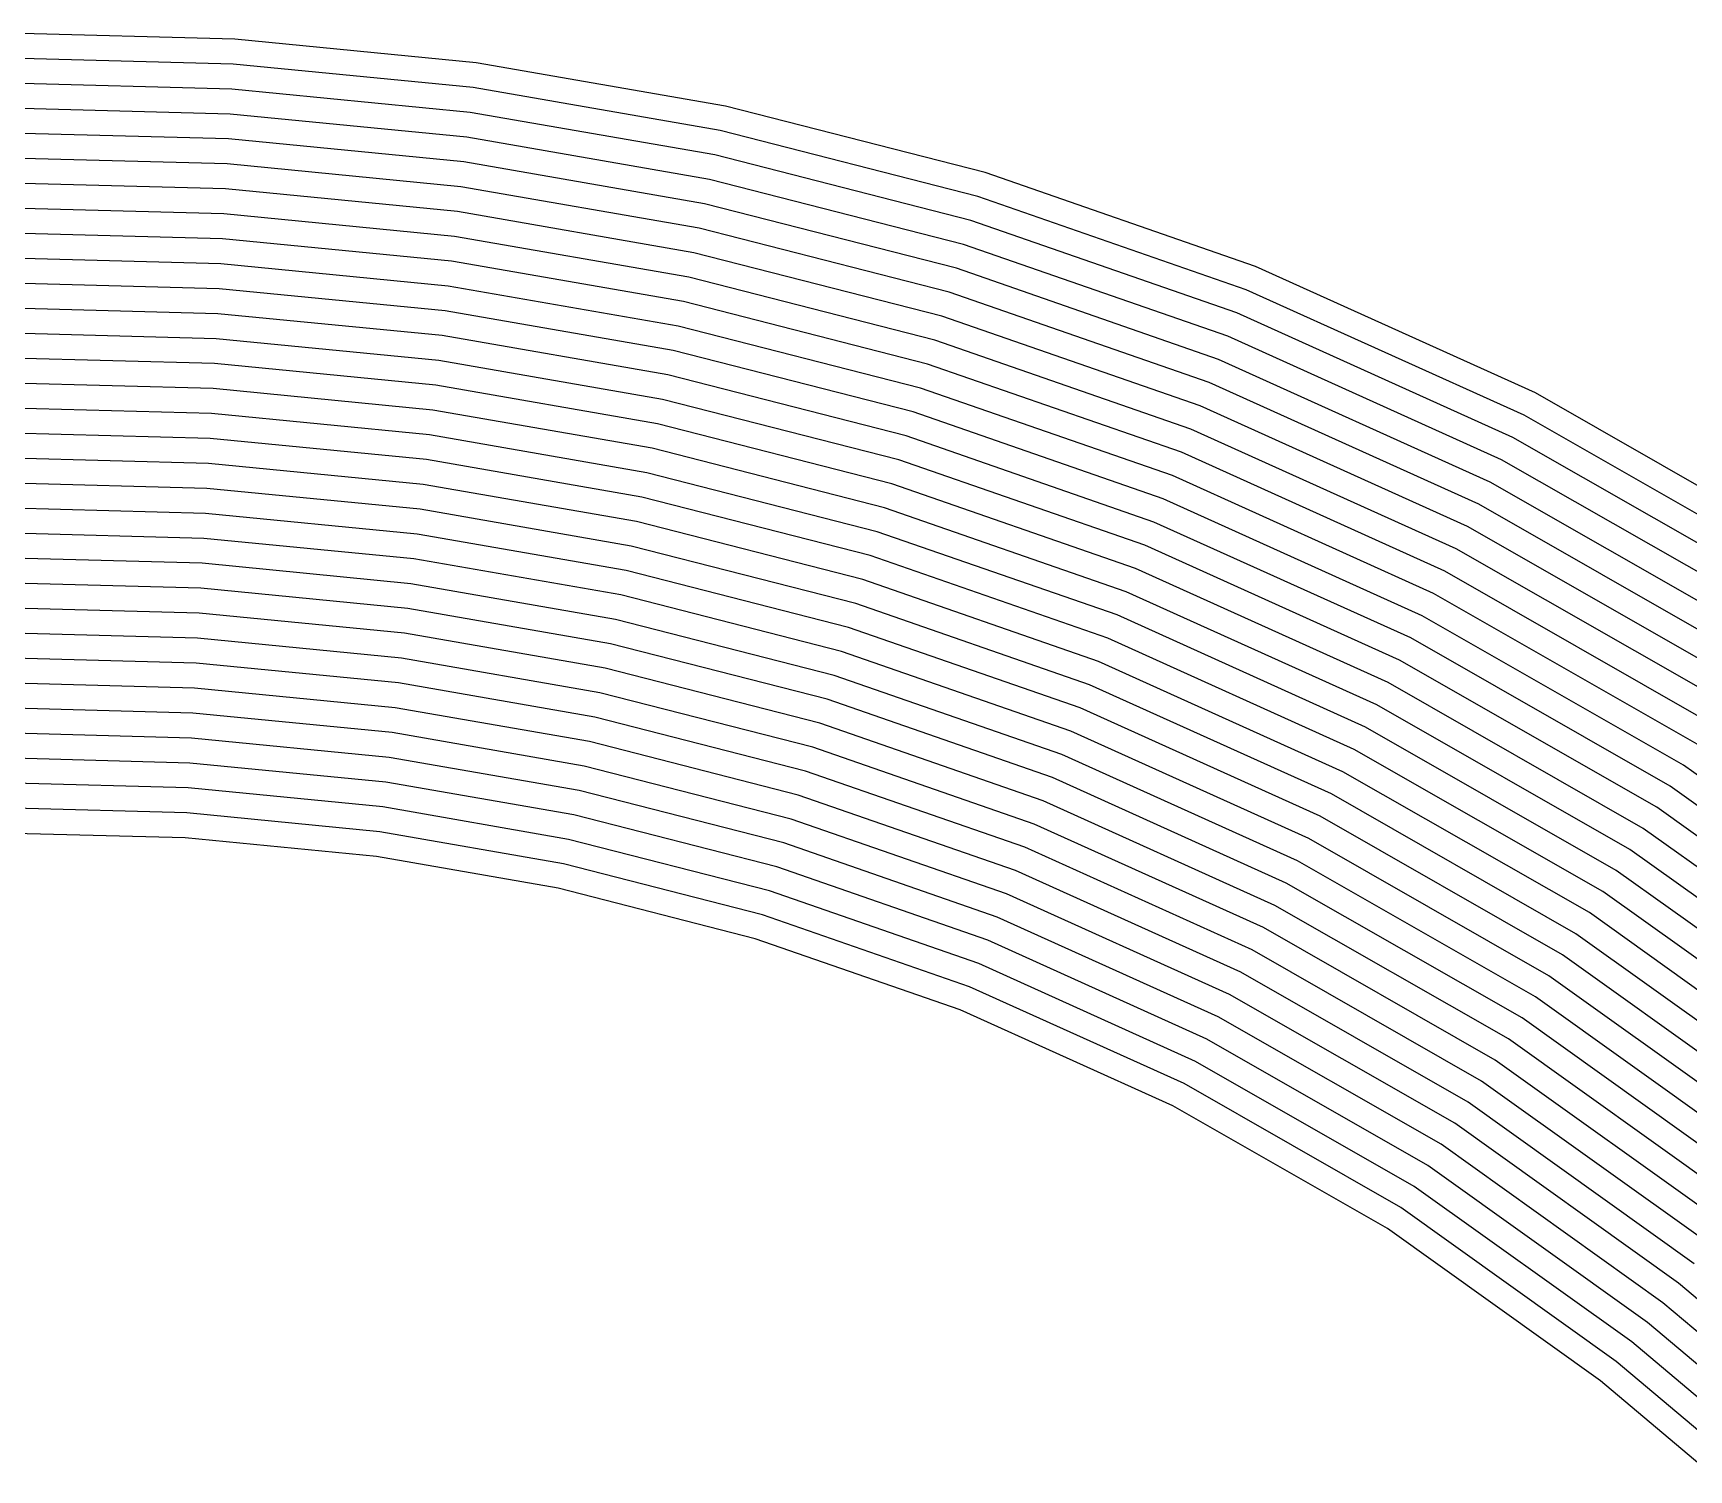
# Model space of a CAD drawing. Header units: metres. Extents: x -19 to 19, y -19.6 to 19.6.
# Drawn here: x -5.003 to -3.015, y -2.986 to -1.261 of the extents above; entities that cross this region are included whole.
import ezdxf

# ---------------------------------------------------------------- set-up
doc = ezdxf.new("R2010")
doc.units = ezdxf.units.M

msp = doc.modelspace()

# ---------------------------------------------------------------- linework, layer by layer
for p, q in [((-4.760635, -1.268728, 0.683866), (-5.031529, -1.261498, 0.683977)), ((-4.470707, -1.297037, 0.683469), (-4.760635, -1.268728, 0.683866)), ((-4.762496, -1.298685, 0.683367), (-5.031341, -1.29151, 0.683478)), ((-4.47445, -1.32681, 0.682968), (-4.762496, -1.298685, 0.683367)), ((-4.171797, -1.348986, 0.682739), (-4.470707, -1.297037, 0.683469)), ((-4.764356, -1.328642, 0.682868), (-5.031154, -1.321521, 0.68298)), ((-4.478193, -1.356583, 0.682468), (-4.764356, -1.328642, 0.682868)), ((-4.178067, -1.378325, 0.682237), (-4.47445, -1.32681, 0.682968)), ((-4.766217, -1.358599, 0.68237), (-5.030966, -1.351533, 0.682481)), ((-3.859991, -1.428825, 0.681588), (-4.171797, -1.348986, 0.682739)), ((-4.481936, -1.386356, 0.681967), (-4.766217, -1.358599, 0.68237)), ((-4.184338, -1.407664, 0.681735), (-4.478193, -1.356583, 0.682468)), ((-4.768077, -1.388556, 0.681871), (-5.030778, -1.381544, 0.681983)), ((-4.485679, -1.416129, 0.681466), (-4.768077, -1.388556, 0.681871)), ((-4.190608, -1.437003, 0.681233), (-4.481936, -1.386356, 0.681967)), ((-3.868615, -1.457561, 0.681082), (-4.178067, -1.378325, 0.682237)), ((-3.877238, -1.486297, 0.680577), (-4.184338, -1.407664, 0.681735)), ((-4.769937, -1.418512, 0.681372), (-5.03059, -1.411556, 0.681484)), ((-4.489422, -1.445902, 0.680966), (-4.769937, -1.418512, 0.681372)), ((-4.196879, -1.466342, 0.680731), (-4.485679, -1.416129, 0.681466)), ((-3.535525, -1.541521, 0.679899), (-3.859991, -1.428825, 0.681588)), ((-4.771798, -1.448469, 0.680873), (-5.030403, -1.441568, 0.680986)), ((-4.493164, -1.475675, 0.680465), (-4.771798, -1.448469, 0.680873)), ((-4.203149, -1.495681, 0.680229), (-4.489422, -1.445902, 0.680966)), ((-3.885862, -1.515034, 0.680071), (-4.190608, -1.437003, 0.681233)), ((-3.894485, -1.54377, 0.679566), (-4.196879, -1.466342, 0.680731)), ((-3.546596, -1.569407, 0.679392), (-3.868615, -1.457561, 0.681082)), ((-4.773658, -1.478426, 0.680375), (-5.030215, -1.471579, 0.680488)), ((-4.496907, -1.505448, 0.679964), (-4.773658, -1.478426, 0.680375)), ((-4.209419, -1.52502, 0.679727), (-4.493164, -1.475675, 0.680465)), ((-3.557668, -1.597292, 0.678886), (-3.877238, -1.486297, 0.680577)), ((-4.775518, -1.508383, 0.679876), (-5.030027, -1.501591, 0.679989)), ((-4.50065, -1.535221, 0.679464), (-4.775518, -1.508383, 0.679876)), ((-4.21569, -1.554359, 0.679225), (-4.496907, -1.505448, 0.679964)), ((-3.903109, -1.572506, 0.67906), (-4.203149, -1.495681, 0.680229)), ((-3.911732, -1.601243, 0.678555), (-4.209419, -1.52502, 0.679727)), ((-3.56874, -1.625178, 0.678379), (-3.885862, -1.515034, 0.680071)), ((-4.777379, -1.53834, 0.679377), (-5.029839, -1.531602, 0.679491)), ((-4.504393, -1.564994, 0.678963), (-4.777379, -1.53834, 0.679377)), ((-4.22196, -1.583698, 0.678723), (-4.50065, -1.535221, 0.679464)), ((-3.579812, -1.653064, 0.677873), (-3.894485, -1.54377, 0.679566)), ((-3.199208, -1.693258, 0.677493), (-3.535525, -1.541521, 0.679899)), ((-4.779239, -1.568297, 0.678879), (-5.029651, -1.561614, 0.678992)), ((-4.508136, -1.594767, 0.678463), (-4.779239, -1.568297, 0.678879)), ((-4.228231, -1.613037, 0.678221), (-4.504393, -1.564994, 0.678963)), ((-3.920355, -1.629979, 0.678049), (-4.21569, -1.554359, 0.679225)), ((-3.212813, -1.720001, 0.676981), (-3.546596, -1.569407, 0.679392)), ((-3.928979, -1.658715, 0.677544), (-4.22196, -1.583698, 0.678723)), ((-3.590883, -1.680949, 0.677366), (-3.903109, -1.572506, 0.67906)), ((-4.781099, -1.598254, 0.67838), (-5.029464, -1.591625, 0.678494)), ((-4.511879, -1.624539, 0.677962), (-4.781099, -1.598254, 0.67838)), ((-4.234501, -1.642376, 0.677719), (-4.508136, -1.594767, 0.678463)), ((-3.601955, -1.708835, 0.67686), (-3.911732, -1.601243, 0.678555)), ((-3.226418, -1.746743, 0.67647), (-3.557668, -1.597292, 0.678886)), ((-4.78296, -1.628211, 0.677881), (-5.029276, -1.621637, 0.677996)), ((-4.515622, -1.654312, 0.677461), (-4.78296, -1.628211, 0.677881)), ((-4.240771, -1.671715, 0.677217), (-4.511879, -1.624539, 0.677962)), ((-3.937602, -1.687451, 0.677038), (-4.228231, -1.613037, 0.678221)), ((-3.240024, -1.773485, 0.675958), (-3.56874, -1.625178, 0.678379)), ((-3.946226, -1.716188, 0.676533), (-4.234501, -1.642376, 0.677719)), ((-3.613027, -1.736721, 0.676354), (-3.920355, -1.629979, 0.678049)), ((-4.78482, -1.658167, 0.677382), (-5.029088, -1.651648, 0.677497)), ((-4.519365, -1.684085, 0.676961), (-4.78482, -1.658167, 0.677382)), ((-4.247042, -1.701054, 0.676715), (-4.515622, -1.654312, 0.677461)), ((-3.624099, -1.764606, 0.675847), (-3.928979, -1.658715, 0.677544)), ((-3.253629, -1.800227, 0.675447), (-3.579812, -1.653064, 0.677873)), ((-4.78668, -1.688124, 0.676884), (-5.0289, -1.68166, 0.676999)), ((-4.523107, -1.713858, 0.67646), (-4.78668, -1.688124, 0.676884)), ((-4.253312, -1.730393, 0.676213), (-4.519365, -1.684085, 0.676961)), ((-3.954849, -1.744924, 0.676027), (-4.240771, -1.671715, 0.677217)), ((-3.63517, -1.792492, 0.675341), (-3.937602, -1.687451, 0.677038)), ((-3.267235, -1.826969, 0.674935), (-3.590883, -1.680949, 0.677366)), ((-3.963473, -1.77366, 0.675522), (-4.247042, -1.701054, 0.676715)), ((-3.28084, -1.853711, 0.674424), (-3.601955, -1.708835, 0.67686)), ((-2.859787, -1.887293, 0.674195), (-3.199208, -1.693258, 0.677493)), ((-4.788541, -1.718081, 0.676385), (-5.028713, -1.711672, 0.6765)), ((-4.52685, -1.743631, 0.675959), (-4.788541, -1.718081, 0.676385)), ((-4.259582, -1.759732, 0.675711), (-4.523107, -1.713858, 0.67646)), ((-3.646242, -1.820378, 0.674834), (-3.946226, -1.716188, 0.676533)), ((-2.875953, -1.912571, 0.673683), (-3.212813, -1.720001, 0.676981)), ((-4.790401, -1.748038, 0.675886), (-5.028525, -1.741683, 0.676002)), ((-4.530593, -1.773404, 0.675459), (-4.790401, -1.748038, 0.675886)), ((-4.265853, -1.789071, 0.675209), (-4.52685, -1.743631, 0.675959)), ((-3.972096, -1.802397, 0.675016), (-4.253312, -1.730393, 0.676213)), ((-3.657314, -1.848263, 0.674328), (-3.954849, -1.744924, 0.676027)), ((-3.294446, -1.880454, 0.673912), (-3.613027, -1.736721, 0.676354)), ((-2.892119, -1.937849, 0.673172), (-3.226418, -1.746743, 0.67647)), ((-3.980719, -1.831133, 0.674511), (-4.259582, -1.759732, 0.675711)), ((-3.308051, -1.907196, 0.673401), (-3.624099, -1.764606, 0.675847)), ((-4.792262, -1.777995, 0.675388), (-5.028337, -1.771695, 0.675504)), ((-4.534336, -1.803177, 0.674958), (-4.792262, -1.777995, 0.675388)), ((-4.272123, -1.81841, 0.674707), (-4.530593, -1.773404, 0.675459)), ((-3.668386, -1.876149, 0.673821), (-3.963473, -1.77366, 0.675522)), ((-2.908284, -1.963127, 0.67266), (-3.240024, -1.773485, 0.675958)), ((-4.794122, -1.807952, 0.674889), (-5.028149, -1.801706, 0.675005)), ((-4.538079, -1.83295, 0.674457), (-4.794122, -1.807952, 0.674889)), ((-4.278394, -1.847749, 0.674205), (-4.534336, -1.803177, 0.674958)), ((-3.989343, -1.859869, 0.674005), (-4.265853, -1.789071, 0.675209)), ((-3.679457, -1.904035, 0.673315), (-3.972096, -1.802397, 0.675016)), ((-3.321657, -1.933938, 0.672889), (-3.63517, -1.792492, 0.675341)), ((-2.92445, -1.988405, 0.672148), (-3.253629, -1.800227, 0.675447)), ((-3.997966, -1.888605, 0.6735), (-4.272123, -1.81841, 0.674707)), ((-3.335262, -1.96068, 0.672378), (-3.646242, -1.820378, 0.674834)), ((-2.940616, -2.013683, 0.671637), (-3.267235, -1.826969, 0.674935)), ((-4.795982, -1.837909, 0.67439), (-5.027961, -1.831718, 0.674507)), ((-4.541822, -1.862723, 0.673957), (-4.795982, -1.837909, 0.67439)), ((-4.284664, -1.877088, 0.673703), (-4.538079, -1.83295, 0.674457)), ((-4.00659, -1.917342, 0.672994), (-4.278394, -1.847749, 0.674205)), ((-3.690529, -1.93192, 0.672808), (-3.980719, -1.831133, 0.674511)), ((-3.348868, -1.987422, 0.671866), (-3.657314, -1.848263, 0.674328)), ((-4.797843, -1.867866, 0.673891), (-5.027774, -1.861729, 0.674008)), ((-4.545565, -1.892496, 0.673456), (-4.797843, -1.867866, 0.673891)), ((-4.290934, -1.906427, 0.673201), (-4.541822, -1.862723, 0.673957)), ((-3.701601, -1.959806, 0.672302), (-3.989343, -1.859869, 0.674005)), ((-2.956782, -2.038961, 0.671125), (-3.28084, -1.853711, 0.674424)), ((-4.015213, -1.946078, 0.672489), (-4.284664, -1.877088, 0.673703)), ((-3.362473, -2.014164, 0.671355), (-3.668386, -1.876149, 0.673821)), ((-2.972948, -2.064239, 0.670613), (-3.294446, -1.880454, 0.673912)), ((-4.799703, -1.897822, 0.673393), (-5.027586, -1.891741, 0.67351)), ((-4.549308, -1.922269, 0.672955), (-4.799703, -1.897822, 0.673393)), ((-4.297205, -1.935766, 0.672699), (-4.545565, -1.892496, 0.673456)), ((-4.023837, -1.974814, 0.671983), (-4.290934, -1.906427, 0.673201)), ((-3.712673, -1.987692, 0.671795), (-3.997966, -1.888605, 0.6735)), ((-3.376079, -2.040907, 0.670843), (-3.679457, -1.904035, 0.673315)), ((-2.989113, -2.089517, 0.670101), (-3.308051, -1.907196, 0.673401)), ((-4.801563, -1.927779, 0.672894), (-5.027398, -1.921752, 0.673011)), ((-4.55305, -1.952042, 0.672455), (-4.801563, -1.927779, 0.672894)), ((-4.303475, -1.965105, 0.672197), (-4.549308, -1.922269, 0.672955)), ((-3.723744, -2.015577, 0.671289), (-4.00659, -1.917342, 0.672994)), ((-4.03246, -2.003551, 0.671478), (-4.297205, -1.935766, 0.672699)), ((-3.734816, -2.043463, 0.670782), (-4.015213, -1.946078, 0.672489)), ((-3.389684, -2.067649, 0.670332), (-3.690529, -1.93192, 0.672808)), ((-3.005279, -2.114795, 0.66959), (-3.321657, -1.933938, 0.672889)), ((-4.803424, -1.957736, 0.672395), (-5.02721, -1.951764, 0.672513)), ((-4.556793, -1.981815, 0.671954), (-4.803424, -1.957736, 0.672395)), ((-4.309746, -1.994444, 0.671695), (-4.55305, -1.952042, 0.672455)), ((-4.041083, -2.032287, 0.670972), (-4.303475, -1.965105, 0.672197)), ((-3.40329, -2.094391, 0.66982), (-3.701601, -1.959806, 0.672302)), ((-3.021445, -2.140073, 0.669078), (-3.335262, -1.96068, 0.672378)), ((-4.805284, -1.987693, 0.671897), (-5.027022, -1.981776, 0.672015)), ((-4.316016, -2.023783, 0.671193), (-4.556793, -1.981815, 0.671954)), ((-3.745888, -2.071349, 0.670276), (-4.023837, -1.974814, 0.671983)), ((-3.037611, -2.165351, 0.668566), (-3.348868, -1.987422, 0.671866)), ((-4.560536, -2.011588, 0.671453), (-4.805284, -1.987693, 0.671897)), ((-4.049707, -2.061023, 0.670467), (-4.309746, -1.994444, 0.671695)), ((-3.75696, -2.099234, 0.669769), (-4.03246, -2.003551, 0.671478)), ((-3.416895, -2.121133, 0.669309), (-3.712673, -1.987692, 0.671795)), ((-4.807144, -2.01765, 0.671398), (-5.026835, -2.011787, 0.671516)), ((-4.564279, -2.041361, 0.670953), (-4.807144, -2.01765, 0.671398)), ((-4.322286, -2.053122, 0.670691), (-4.560536, -2.011588, 0.671453)), ((-4.05833, -2.089759, 0.669961), (-4.316016, -2.023783, 0.671193)), ((-3.430501, -2.147875, 0.668797), (-3.723744, -2.015577, 0.671289)), ((-3.053777, -2.190629, 0.668055), (-3.362473, -2.014164, 0.671355)), ((-4.809005, -2.047607, 0.670899), (-5.026647, -2.041799, 0.671018)), ((-4.328557, -2.082461, 0.670189), (-4.564279, -2.041361, 0.670953)), ((-3.768031, -2.12712, 0.669263), (-4.041083, -2.032287, 0.670972)), ((-3.444106, -2.174618, 0.668285), (-3.734816, -2.043463, 0.670782)), ((-3.069942, -2.215907, 0.667543), (-3.376079, -2.040907, 0.670843)), ((-4.568022, -2.071134, 0.670452), (-4.809005, -2.047607, 0.670899)), ((-4.066954, -2.118496, 0.669456), (-4.322286, -2.053122, 0.670691)), ((-3.779103, -2.155006, 0.668757), (-4.049707, -2.061023, 0.670467)), ((-4.810865, -2.077564, 0.6704), (-5.026459, -2.07181, 0.670519)), ((-4.571765, -2.100907, 0.669952), (-4.810865, -2.077564, 0.6704)), ((-4.334827, -2.1118, 0.669687), (-4.568022, -2.071134, 0.670452)), ((-4.075577, -2.147232, 0.668951), (-4.328557, -2.082461, 0.670189)), ((-3.457712, -2.20136, 0.667774), (-3.745888, -2.071349, 0.670276)), ((-3.086108, -2.241185, 0.667031), (-3.389684, -2.067649, 0.670332)), ((-4.812726, -2.107521, 0.669902), (-5.026271, -2.101822, 0.670021)), ((-4.341097, -2.141139, 0.669185), (-4.571765, -2.100907, 0.669952)), ((-3.790175, -2.182891, 0.66825), (-4.05833, -2.089759, 0.669961)), ((-3.471317, -2.228102, 0.667262), (-3.75696, -2.099234, 0.669769)), ((-3.102274, -2.266463, 0.66652), (-3.40329, -2.094391, 0.66982)), ((-4.575508, -2.13068, 0.669451), (-4.812726, -2.107521, 0.669902)), ((-4.084201, -2.175968, 0.668445), (-4.334827, -2.1118, 0.669687)), ((-3.801247, -2.210777, 0.667744), (-4.066954, -2.118496, 0.669456)), ((-3.11844, -2.291742, 0.666008), (-3.416895, -2.121133, 0.669309)), ((-4.814586, -2.137477, 0.669403), (-5.026084, -2.131833, 0.669523)), ((-4.579251, -2.160453, 0.66895), (-4.814586, -2.137477, 0.669403)), ((-4.347368, -2.170478, 0.668683), (-4.575508, -2.13068, 0.669451)), ((-4.092824, -2.204704, 0.66794), (-4.341097, -2.141139, 0.669185)), ((-3.484923, -2.254844, 0.666751), (-3.768031, -2.12712, 0.669263)), ((-2.709439, -2.363074, 0.664675), (-3.021445, -2.140073, 0.669078)), ((-4.816446, -2.167434, 0.668904), (-5.025896, -2.161845, 0.669024)), ((-4.353638, -2.199817, 0.668181), (-4.579251, -2.160453, 0.66895)), ((-3.812318, -2.238663, 0.667237), (-4.075577, -2.147232, 0.668951)), ((-3.498528, -2.281586, 0.666239), (-3.779103, -2.155006, 0.668757)), ((-3.134606, -2.31702, 0.665496), (-3.430501, -2.147875, 0.668797)), ((-2.728151, -2.386531, 0.664167), (-3.037611, -2.165351, 0.668566)), ((-4.582994, -2.190226, 0.66845), (-4.816446, -2.167434, 0.668904)), ((-4.101447, -2.233441, 0.667434), (-4.347368, -2.170478, 0.668683)), ((-3.82339, -2.266548, 0.666731), (-4.084201, -2.175968, 0.668445)), ((-3.512134, -2.308328, 0.665728), (-3.790175, -2.182891, 0.66825)), ((-3.150771, -2.342298, 0.664985), (-3.444106, -2.174618, 0.668285)), ((-4.818307, -2.197391, 0.668406), (-5.025708, -2.191857, 0.668526)), ((-4.586736, -2.219999, 0.667949), (-4.818307, -2.197391, 0.668406)), ((-4.359909, -2.229156, 0.667679), (-4.582994, -2.190226, 0.66845)), ((-4.110071, -2.262177, 0.666929), (-4.353638, -2.199817, 0.668181)), ((-3.834462, -2.294434, 0.666224), (-4.092824, -2.204704, 0.66794)), ((-3.166937, -2.367576, 0.664473), (-3.457712, -2.20136, 0.667774)), ((-2.746864, -2.409988, 0.663659), (-3.053777, -2.190629, 0.668055)), ((-4.820167, -2.227348, 0.667907), (-5.02552, -2.221868, 0.668027)), ((-4.366179, -2.258495, 0.667177), (-4.586736, -2.219999, 0.667949)), ((-3.525739, -2.335071, 0.665216), (-3.801247, -2.210777, 0.667744)), ((-2.765576, -2.433445, 0.663151), (-3.069942, -2.215907, 0.667543)), ((-4.590479, -2.249772, 0.667448), (-4.820167, -2.227348, 0.667907)), ((-4.118694, -2.290913, 0.666423), (-4.359909, -2.229156, 0.667679)), ((-3.845534, -2.32232, 0.665718), (-4.101447, -2.233441, 0.667434)), ((-3.539345, -2.361813, 0.664705), (-3.812318, -2.238663, 0.667237)), ((-3.183103, -2.392854, 0.663961), (-3.471317, -2.228102, 0.667262)), ((-2.784289, -2.456902, 0.662643), (-3.086108, -2.241185, 0.667031)), ((-4.372449, -2.287834, 0.666675), (-4.590479, -2.249772, 0.667448)), ((-4.127318, -2.31965, 0.665921), (-4.366179, -2.258495, 0.667177)), ((-3.856606, -2.350205, 0.665202), (-4.110071, -2.262177, 0.666929)), ((-3.199269, -2.418132, 0.66345), (-3.484923, -2.254844, 0.666751)), ((-3.55295, -2.388555, 0.664193), (-3.82339, -2.266548, 0.666731)), ((-3.215435, -2.44341, 0.662938), (-3.498528, -2.281586, 0.666239)), ((-2.803002, -2.48036, 0.662135), (-3.102274, -2.266463, 0.66652)), ((-4.135941, -2.348386, 0.665424), (-4.372449, -2.287834, 0.666675)), ((-3.867677, -2.37809, 0.66468), (-4.118694, -2.290913, 0.666423)), ((-3.566556, -2.415297, 0.663682), (-3.834462, -2.294434, 0.666224)), ((-2.821714, -2.503817, 0.661627), (-3.11844, -2.291742, 0.666008)), ((-3.878749, -2.405976, 0.664158), (-4.127318, -2.31965, 0.665921)), ((-3.580161, -2.442039, 0.66317), (-3.845534, -2.32232, 0.665718)), ((-3.2316, -2.468688, 0.662426), (-3.512134, -2.308328, 0.665728)), ((-2.840427, -2.527274, 0.661119), (-3.134606, -2.31702, 0.665496)), ((-3.247766, -2.493966, 0.661915), (-3.525739, -2.335071, 0.665216)), ((-2.859139, -2.550731, 0.660611), (-3.150771, -2.342298, 0.664985)), ((-3.889821, -2.433861, 0.663636), (-4.135941, -2.348386, 0.665424)), ((-3.593767, -2.468781, 0.662659), (-3.856606, -2.350205, 0.665202)), ((-3.263932, -2.519244, 0.661403), (-3.539345, -2.361813, 0.664705)), ((-3.607372, -2.495524, 0.662147), (-3.867677, -2.37809, 0.66468)), ((-2.877852, -2.574188, 0.660103), (-3.166937, -2.367576, 0.664473)), ((-3.280098, -2.544522, 0.660891), (-3.55295, -2.388555, 0.664193)), ((-2.896564, -2.597645, 0.659595), (-3.183103, -2.392854, 0.663961)), ((-3.620978, -2.522266, 0.661636), (-3.878749, -2.405976, 0.664158)), ((-3.296264, -2.5698, 0.66038), (-3.566556, -2.415297, 0.663682)), ((-2.915277, -2.621102, 0.659087), (-3.199269, -2.418132, 0.66345)), ((-3.634583, -2.549008, 0.661124), (-3.889821, -2.433861, 0.663636)), ((-3.312429, -2.595078, 0.659868), (-3.580161, -2.442039, 0.66317)), ((-2.93399, -2.644559, 0.658579), (-3.215435, -2.44341, 0.662938)), ((-3.328595, -2.620356, 0.659356), (-3.593767, -2.468781, 0.662659)), ((-2.952702, -2.668016, 0.658071), (-3.2316, -2.468688, 0.662426)), ((-3.344761, -2.645634, 0.658844), (-3.607372, -2.495524, 0.662147)), ((-2.971415, -2.691473, 0.657563), (-3.247766, -2.493966, 0.661915)), ((-3.360927, -2.670912, 0.658333), (-3.620978, -2.522266, 0.661636)), ((-2.990127, -2.71493, 0.657055), (-3.263932, -2.519244, 0.661403)), ((-3.377093, -2.69619, 0.657821), (-3.634583, -2.549008, 0.661124)), ((-3.00884, -2.738387, 0.656547), (-3.280098, -2.544522, 0.660891)), ((-3.027553, -2.761844, 0.65604), (-3.296264, -2.5698, 0.66038)), ((-3.046265, -2.785302, 0.655532), (-3.312429, -2.595078, 0.659868)), ((-3.064978, -2.808759, 0.655024), (-3.328595, -2.620356, 0.659356)), ((-3.08369, -2.832216, 0.654516), (-3.344761, -2.645634, 0.658844)), ((-3.102403, -2.855673, 0.654008), (-3.360927, -2.670912, 0.658333)), ((-3.121116, -2.87913, 0.6535), (-3.377093, -2.69619, 0.657821)), ((-2.894604, -2.873839, 0.653392), (-3.027553, -2.761844, 0.65604)), ((-2.914577, -2.896234, 0.652889), (-3.046265, -2.785302, 0.655532)), ((-2.934549, -2.918629, 0.652385), (-3.064978, -2.808759, 0.655024)), ((-2.954522, -2.941024, 0.651882), (-3.08369, -2.832216, 0.654516)), ((-2.974495, -2.963419, 0.651378), (-3.102403, -2.855673, 0.654008)), ((-2.994468, -2.985814, 0.650875), (-3.121116, -2.87913, 0.6535))]:
    msp.add_line(p, q)

doc.saveas('drawing.dxf')
